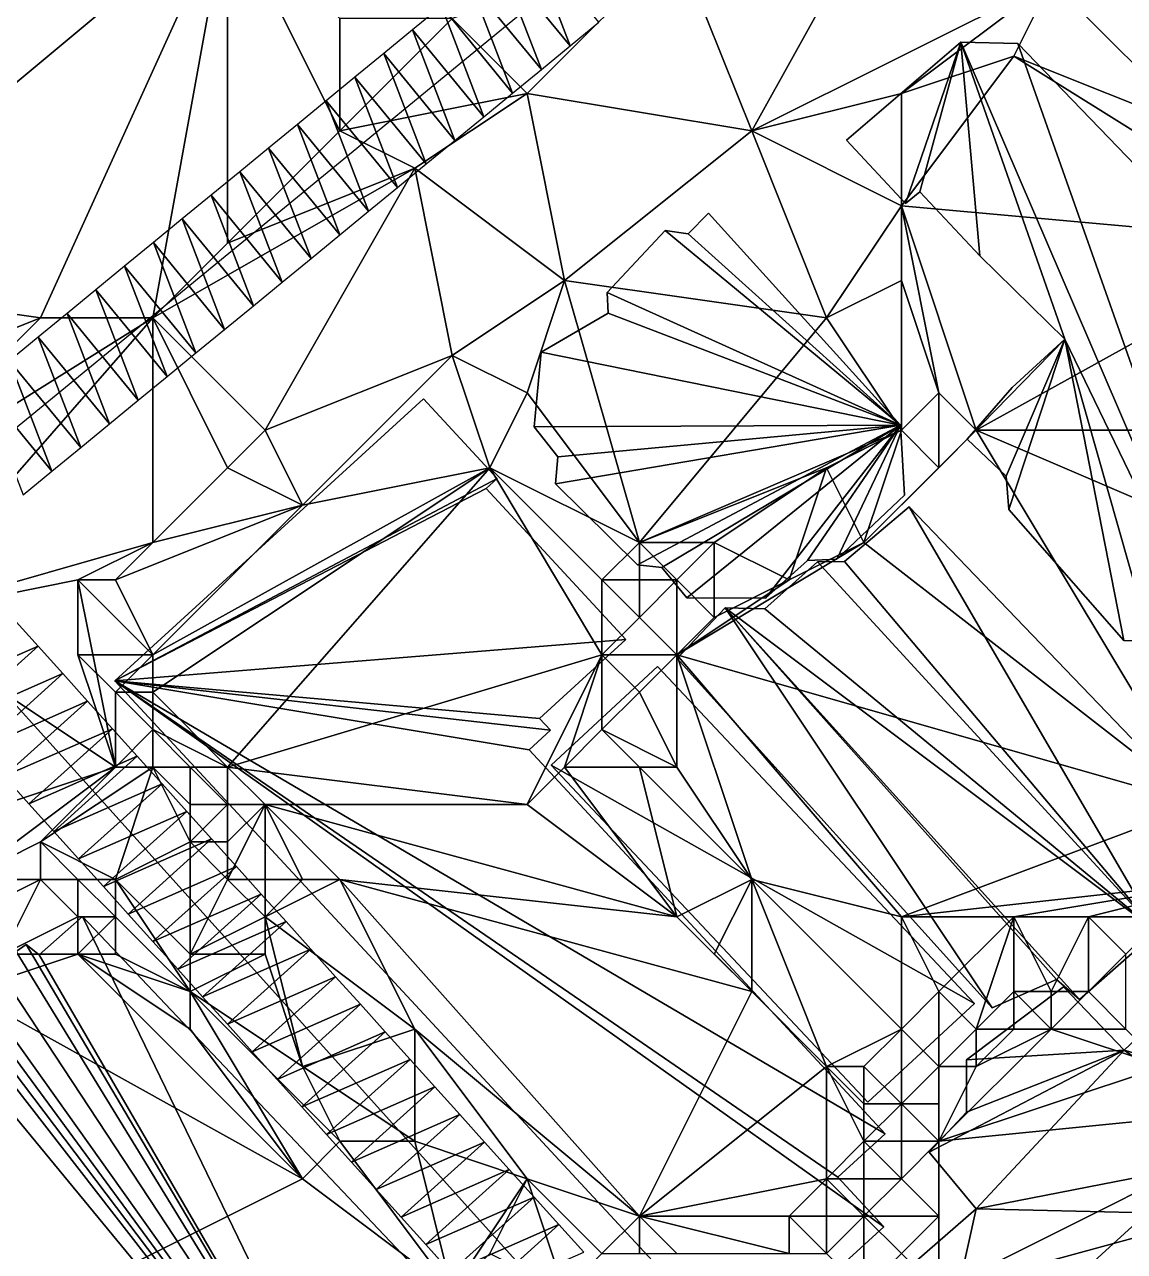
# Model space of a CAD drawing. Header units: metres. Extents: x -1103 to 901, y -902 to 905.
# Drawn here: x -804.9 to -746.1, y -137.9 to -72.3 of the extents above; entities that cross this region are included whole.
import ezdxf

# ---------------------------------------------------------------- set-up
doc = ezdxf.new("R2010")
doc.units = ezdxf.units.M
for name, color, linetype in [('OSM_BUILDING_FOOTPRINTS', 7, 'CONTINUOUS'), ('OSM_BUILDING_ROOFS', 1, 'CONTINUOUS'), ('OSM_BUILDING_WALLS', 8, 'CONTINUOUS'), ('OSM_ROAD_AXES', 2, 'CONTINUOUS'), ('OSM_ROAD_SURFACE', 9, 'CONTINUOUS'), ('OSM_TERRAIN', 3, 'CONTINUOUS')]:
    doc.layers.add(name, color=color, linetype=linetype)

msp = doc.modelspace()

# ---------------------------------------------------------------- linework, layer by layer
at = {"layer": 'OSM_BUILDING_FOOTPRINTS'}
for points in [[(-760.937, -78.502, 17.423), (-754.824, -73.26, 17.423), (-751.773, -73.337, 17.423), (-723.652, -102.489, 17.423), (-723.387, -106.669, 17.423), (-732.142, -114.399, 17.423), (-736.541, -114.322, 17.423), (-737.867, -112.696, 17.423), (-739.548, -112.586, 17.423), (-744.444, -106.935, 17.423), (-744.677, -105.298, 17.423), (-746.114, -105.232, 17.423), (-752.259, -98.231, 17.423), (-752.403, -96.462, 17.423), (-754.481, -94.471, 17.423), (-752.083, -91.718, 17.423), (-749.275, -89.13, 17.423), (-753.818, -84.673, 17.423), (-757.013, -81.256, 17.423), (-757.787, -81.875, 17.423), (-760.937, -78.502, 17.423)], [(-768.299, -82.395, 18.363), (-758.052, -93.73, 18.363), (-757.831, -97.468, 18.363), (-761.456, -100.886, 18.363), (-763.015, -100.963, 18.363), (-765.259, -102.965, 18.363), (-769.47, -102.954, 18.363), (-770.797, -101.328, 18.363), (-772.101, -101.184, 18.363), (-776.478, -96.871, 18.363), (-776.357, -95.423, 18.363), (-777.628, -93.819, 18.363), (-777.252, -89.827, 18.363), (-773.66, -87.748, 18.363), (-773.726, -86.642, 18.363), (-770.62, -83.324, 18.363), (-769.393, -83.512, 18.363), (-768.299, -82.395, 18.363)], [(-783.542, -92.326, 18.54), (-779.606, -96.573, 18.54), (-780.192, -97.115, 18.54), (-772.72, -105.177, 18.54), (-777.34, -109.401, 18.54), (-776.754, -110.032, 18.54), (-777.893, -111.082, 18.54), (-758.869, -131.607, 18.54), (-761.4, -133.908, 18.54), (-758.946, -136.562, 18.54), (-766.551, -143.518, 18.54), (-800.022, -107.4, 18.54), (-783.542, -92.326, 18.54)], [(-769.978, -106.194, 15.687), (-767.414, -103.496, 15.687), (-765.292, -103.551, 15.687), (-762.484, -101.04, 15.687), (-761.047, -101.007, 15.687), (-757.587, -98.088, 15.687), (-742.2, -114.101, 15.687), (-741.526, -113.835, 15.687), (-738.553, -117.308, 15.687), (-743.317, -121.698, 15.687), (-744.356, -120.78, 15.687), (-748.479, -124.419, 15.687), (-749.717, -123.346, 15.687), (-753.143, -124.861, 15.687), (-769.978, -106.194, 15.687)], [(-771.029, -106.625, 16.914), (-754.094, -124.629, 16.914), (-759.787, -129.904, 16.914), (-776.71, -111.901, 16.914), (-771.029, -106.625, 16.914)], [(-742.244, -123.49, 15.083), (-735.855, -130.158, 15.083), (-738.398, -132.558, 15.083), (-732.572, -138.63, 15.083), (-730.859, -136.993, 15.083), (-725.398, -142.688, 15.083), (-727.123, -144.314, 15.083), (-725.664, -145.84, 15.083), (-739.536, -158.967, 15.083), (-745.328, -153.714, 15.083), (-736.507, -145.32, 15.083), (-744.875, -135.821, 15.083), (-756.371, -146.316, 15.083), (-760.892, -141.605, 15.083), (-754.005, -135.6, 15.083), (-756.515, -132.581, 15.083), (-754.514, -130.446, 15.083), (-754.514, -127.648, 15.083), (-749.33, -123.744, 15.083), (-746.091, -127.128, 15.083), (-742.244, -123.49, 15.083)]]:
    msp.add_polyline3d(points, close=True, dxfattribs=at)
msp.add_polyline3d([(-823.301, -149.745, 18.073), (-834.233, -137.846, 18.073), (-814.889, -119.676, 18.073), (-812.833, -121.633, 18.073), (-811.872, -121.202, 18.073), (-810.833, -122.053, 18.073), (-809.849, -122.462, 18.073), (-808.854, -122.827, 18.073), (-808.003, -122.883, 18.073), (-806.444, -122.551, 18.073), (-806.444, -122.551, 18.073), (-805.306, -121.865, 18.073), (-804.775, -121.489, 18.073), (-804.068, -122.031, 18.073), (-801.758, -119.985, 18.073), (-774.576, -148.694, 18.073)], dxfattribs=at)
at = {"layer": 'OSM_BUILDING_ROOFS'}
for points in [[(-754.824, -73.26, 57.823), (-760.937, -78.502, 57.823), (-757.787, -81.875, 57.823)], [(-754.824, -73.26, 57.823), (-757.787, -81.875, 57.823), (-757.013, -81.256, 57.823)], [(-754.824, -73.26, 57.823), (-757.013, -81.256, 57.823), (-753.818, -84.673, 57.823)], [(-754.824, -73.26, 57.823), (-753.818, -84.673, 57.823), (-749.275, -89.13, 57.823)], [(-737.867, -112.696, 57.823), (-751.773, -73.337, 57.823), (-754.824, -73.26, 57.823)], [(-737.867, -112.696, 57.823), (-754.824, -73.26, 57.823), (-749.275, -89.13, 57.823)], [(-737.867, -112.696, 57.823), (-723.652, -102.489, 57.823), (-751.773, -73.337, 57.823)], [(-758.052, -93.73, 29.963), (-768.299, -82.395, 29.963), (-769.393, -83.512, 29.963)], [(-758.052, -93.73, 29.963), (-770.62, -83.324, 29.963), (-773.726, -86.642, 29.963)], [(-758.052, -93.73, 29.963), (-769.393, -83.512, 29.963), (-770.62, -83.324, 29.963)], [(-758.052, -93.73, 29.963), (-773.726, -86.642, 29.963), (-773.66, -87.748, 29.963)], [(-758.052, -93.73, 29.963), (-773.66, -87.748, 29.963), (-777.252, -89.827, 29.963)], [(-749.275, -89.13, 57.823), (-752.083, -91.718, 57.823), (-754.481, -94.471, 57.823)], [(-749.275, -89.13, 57.823), (-754.481, -94.471, 57.823), (-752.403, -96.462, 57.823)], [(-749.275, -89.13, 57.823), (-752.403, -96.462, 57.823), (-752.259, -98.231, 57.823)], [(-749.275, -89.13, 57.823), (-752.259, -98.231, 57.823), (-746.114, -105.232, 57.823)], [(-749.275, -89.13, 57.823), (-746.114, -105.232, 57.823), (-744.677, -105.298, 57.823)], [(-737.867, -112.696, 57.823), (-749.275, -89.13, 57.823), (-744.677, -105.298, 57.823)], [(-758.052, -93.73, 29.963), (-777.252, -89.827, 29.963), (-777.628, -93.819, 29.963)], [(-779.606, -96.573, 30.14), (-783.542, -92.326, 30.14), (-800.022, -107.4, 30.14)], [(-758.052, -93.73, 29.963), (-777.628, -93.819, 29.963), (-776.357, -95.423, 29.963)], [(-758.052, -93.73, 29.963), (-776.357, -95.423, 29.963), (-776.478, -96.871, 29.963)], [(-758.052, -93.73, 29.963), (-776.478, -96.871, 29.963), (-772.101, -101.184, 29.963)], [(-758.052, -93.73, 29.963), (-772.101, -101.184, 29.963), (-770.797, -101.328, 29.963)], [(-758.052, -93.73, 29.963), (-770.797, -101.328, 29.963), (-769.47, -102.954, 29.963)], [(-758.052, -93.73, 29.963), (-769.47, -102.954, 29.963), (-765.259, -102.965, 29.963)], [(-758.052, -93.73, 29.963), (-765.259, -102.965, 29.963), (-763.015, -100.963, 29.963)], [(-758.052, -93.73, 29.963), (-763.015, -100.963, 29.963), (-761.456, -100.886, 29.963)], [(-758.052, -93.73, 29.963), (-761.456, -100.886, 29.963), (-757.831, -97.468, 29.963)], [(-800.022, -107.4, 30.14), (-780.192, -97.115, 30.14), (-779.606, -96.573, 30.14)], [(-800.022, -107.4, 30.14), (-772.72, -105.177, 30.14), (-780.192, -97.115, 30.14)], [(-744.356, -120.78, 36.887), (-757.587, -98.088, 36.887), (-761.047, -101.007, 36.887)], [(-744.356, -120.78, 36.887), (-742.2, -114.101, 36.887), (-757.587, -98.088, 36.887)], [(-744.356, -120.78, 36.887), (-762.484, -101.04, 36.887), (-765.292, -103.551, 36.887)], [(-744.356, -120.78, 36.887), (-761.047, -101.007, 36.887), (-762.484, -101.04, 36.887)], [(-767.414, -103.496, 36.887), (-769.978, -106.194, 36.887), (-753.143, -124.861, 36.887)], [(-767.414, -103.496, 36.887), (-753.143, -124.861, 36.887), (-749.717, -123.346, 36.887)], [(-767.414, -103.496, 36.887), (-749.717, -123.346, 36.887), (-748.479, -124.419, 36.887)], [(-767.414, -103.496, 36.887), (-748.479, -124.419, 36.887), (-744.356, -120.78, 36.887)], [(-744.356, -120.78, 36.887), (-765.292, -103.551, 36.887), (-767.414, -103.496, 36.887)], [(-800.022, -107.4, 30.14), (-777.34, -109.401, 30.14), (-772.72, -105.177, 30.14)], [(-754.094, -124.629, 34.914), (-771.029, -106.625, 34.914), (-776.71, -111.901, 34.914)], [(-800.022, -107.4, 30.14), (-766.551, -143.518, 30.14), (-758.946, -136.562, 30.14)], [(-800.022, -107.4, 30.14), (-758.946, -136.562, 30.14), (-761.4, -133.908, 30.14)], [(-800.022, -107.4, 30.14), (-761.4, -133.908, 30.14), (-758.869, -131.607, 30.14)], [(-800.022, -107.4, 30.14), (-758.869, -131.607, 30.14), (-777.893, -111.082, 30.14)], [(-800.022, -107.4, 30.14), (-777.893, -111.082, 30.14), (-776.754, -110.032, 30.14)], [(-800.022, -107.4, 30.14), (-776.754, -110.032, 30.14), (-777.34, -109.401, 30.14)], [(-754.094, -124.629, 34.914), (-776.71, -111.901, 34.914), (-759.787, -129.904, 34.914)], [(-784.038, -156.568, 36.073), (-801.758, -119.985, 36.073), (-804.068, -122.031, 36.073)], [(-784.038, -156.568, 36.073), (-774.576, -148.694, 36.073), (-801.758, -119.985, 36.073)], [(-784.038, -156.568, 36.073), (-810.833, -122.053, 36.073), (-812.833, -121.633, 36.073)], [(-812.634, -141.019, 36.073), (-784.038, -156.568, 36.073), (-812.833, -121.633, 36.073)], [(-784.038, -156.568, 36.073), (-805.306, -121.865, 36.073), (-806.444, -122.551, 36.073)], [(-784.038, -156.568, 36.073), (-804.775, -121.489, 36.073), (-805.306, -121.865, 36.073)], [(-784.038, -156.568, 36.073), (-804.068, -122.031, 36.073), (-804.775, -121.489, 36.073)], [(-784.038, -156.568, 36.073), (-809.849, -122.462, 36.073), (-810.833, -122.053, 36.073)], [(-784.038, -156.568, 36.073), (-808.854, -122.827, 36.073), (-809.849, -122.462, 36.073)], [(-784.038, -156.568, 36.073), (-806.444, -122.551, 36.073), (-808.003, -122.883, 36.073)], [(-784.038, -156.568, 36.073), (-808.003, -122.883, 36.073), (-808.854, -122.827, 36.073)], [(-746.091, -127.128, 25.083), (-749.33, -123.744, 25.083), (-754.514, -127.648, 25.083)], [(-735.855, -130.158, 25.083), (-742.244, -123.49, 25.083), (-746.091, -127.128, 25.083)], [(-746.091, -127.128, 25.083), (-754.514, -130.446, 25.083), (-756.515, -132.581, 25.083)], [(-746.091, -127.128, 25.083), (-756.515, -132.581, 25.083), (-754.005, -135.6, 25.083)], [(-746.091, -127.128, 25.083), (-754.514, -127.648, 25.083), (-754.514, -130.446, 25.083)], [(-738.398, -132.558, 25.083), (-746.091, -127.128, 25.083), (-754.005, -135.6, 25.083)], [(-738.398, -132.558, 25.083), (-735.855, -130.158, 25.083), (-746.091, -127.128, 25.083)], [(-738.398, -132.558, 25.083), (-754.005, -135.6, 25.083), (-744.875, -135.821, 25.083)], [(-754.005, -135.6, 25.083), (-760.892, -141.605, 25.083), (-756.371, -146.316, 25.083)], [(-754.005, -135.6, 25.083), (-756.371, -146.316, 25.083), (-744.875, -135.821, 25.083)]]:
    msp.add_3dface(points, dxfattribs=at)
at = {"layer": 'OSM_BUILDING_WALLS'}
for points in [[(-754.824, -73.26, 17.423), (-760.937, -78.502, 17.423), (-760.937, -78.502, 57.823)], [(-754.824, -73.26, 17.423), (-760.937, -78.502, 57.823), (-754.824, -73.26, 57.823)], [(-751.773, -73.337, 17.423), (-754.824, -73.26, 17.423), (-754.824, -73.26, 57.823)], [(-751.773, -73.337, 17.423), (-754.824, -73.26, 57.823), (-751.773, -73.337, 57.823)], [(-723.652, -102.489, 17.423), (-751.773, -73.337, 17.423), (-751.773, -73.337, 57.823)], [(-723.652, -102.489, 17.423), (-751.773, -73.337, 57.823), (-723.652, -102.489, 57.823)], [(-760.937, -78.502, 17.423), (-757.787, -81.875, 17.423), (-757.787, -81.875, 57.823)], [(-760.937, -78.502, 17.423), (-757.787, -81.875, 57.823), (-760.937, -78.502, 57.823)], [(-757.787, -81.875, 17.423), (-757.013, -81.256, 17.423), (-757.013, -81.256, 57.823)], [(-757.787, -81.875, 17.423), (-757.013, -81.256, 57.823), (-757.787, -81.875, 57.823)], [(-757.013, -81.256, 17.423), (-753.818, -84.673, 17.423), (-753.818, -84.673, 57.823)], [(-757.013, -81.256, 17.423), (-753.818, -84.673, 57.823), (-757.013, -81.256, 57.823)], [(-768.299, -82.395, 18.363), (-769.393, -83.512, 18.363), (-769.393, -83.512, 29.963)], [(-768.299, -82.395, 18.363), (-769.393, -83.512, 29.963), (-768.299, -82.395, 29.963)], [(-758.052, -93.73, 18.363), (-768.299, -82.395, 18.363), (-768.299, -82.395, 29.963)], [(-758.052, -93.73, 18.363), (-768.299, -82.395, 29.963), (-758.052, -93.73, 29.963)], [(-770.62, -83.324, 18.363), (-773.726, -86.642, 18.363), (-773.726, -86.642, 29.963)], [(-770.62, -83.324, 18.363), (-773.726, -86.642, 29.963), (-770.62, -83.324, 29.963)], [(-769.393, -83.512, 18.363), (-770.62, -83.324, 18.363), (-770.62, -83.324, 29.963)], [(-769.393, -83.512, 18.363), (-770.62, -83.324, 29.963), (-769.393, -83.512, 29.963)], [(-753.818, -84.673, 17.423), (-749.275, -89.13, 17.423), (-749.275, -89.13, 57.823)], [(-753.818, -84.673, 17.423), (-749.275, -89.13, 57.823), (-753.818, -84.673, 57.823)], [(-773.726, -86.642, 18.363), (-773.66, -87.748, 18.363), (-773.66, -87.748, 29.963)], [(-773.726, -86.642, 18.363), (-773.66, -87.748, 29.963), (-773.726, -86.642, 29.963)], [(-773.66, -87.748, 18.363), (-777.252, -89.827, 18.363), (-777.252, -89.827, 29.963)], [(-773.66, -87.748, 18.363), (-777.252, -89.827, 29.963), (-773.66, -87.748, 29.963)], [(-749.275, -89.13, 17.423), (-752.083, -91.718, 17.423), (-752.083, -91.718, 57.823)], [(-749.275, -89.13, 17.423), (-752.083, -91.718, 57.823), (-749.275, -89.13, 57.823)], [(-777.252, -89.827, 18.363), (-777.628, -93.819, 18.363), (-777.628, -93.819, 29.963)], [(-777.252, -89.827, 18.363), (-777.628, -93.819, 29.963), (-777.252, -89.827, 29.963)], [(-752.083, -91.718, 17.423), (-754.481, -94.471, 17.423), (-754.481, -94.471, 57.823)], [(-752.083, -91.718, 17.423), (-754.481, -94.471, 57.823), (-752.083, -91.718, 57.823)], [(-783.542, -92.326, 18.54), (-800.022, -107.4, 18.54), (-800.022, -107.4, 30.14)], [(-783.542, -92.326, 18.54), (-800.022, -107.4, 30.14), (-783.542, -92.326, 30.14)], [(-779.606, -96.573, 18.54), (-783.542, -92.326, 18.54), (-783.542, -92.326, 30.14)], [(-779.606, -96.573, 18.54), (-783.542, -92.326, 30.14), (-779.606, -96.573, 30.14)], [(-757.831, -97.468, 18.363), (-758.052, -93.73, 18.363), (-758.052, -93.73, 29.963)], [(-757.831, -97.468, 18.363), (-758.052, -93.73, 29.963), (-757.831, -97.468, 29.963)], [(-777.628, -93.819, 18.363), (-776.357, -95.423, 18.363), (-776.357, -95.423, 29.963)], [(-777.628, -93.819, 18.363), (-776.357, -95.423, 29.963), (-777.628, -93.819, 29.963)], [(-754.481, -94.471, 17.423), (-752.403, -96.462, 17.423), (-752.403, -96.462, 57.823)], [(-754.481, -94.471, 17.423), (-752.403, -96.462, 57.823), (-754.481, -94.471, 57.823)], [(-776.357, -95.423, 18.363), (-776.478, -96.871, 18.363), (-776.478, -96.871, 29.963)], [(-776.357, -95.423, 18.363), (-776.478, -96.871, 29.963), (-776.357, -95.423, 29.963)], [(-780.192, -97.115, 18.54), (-779.606, -96.573, 18.54), (-779.606, -96.573, 30.14)], [(-780.192, -97.115, 18.54), (-779.606, -96.573, 30.14), (-780.192, -97.115, 30.14)], [(-776.478, -96.871, 18.363), (-772.101, -101.184, 18.363), (-772.101, -101.184, 29.963)], [(-776.478, -96.871, 18.363), (-772.101, -101.184, 29.963), (-776.478, -96.871, 29.963)], [(-752.403, -96.462, 17.423), (-752.259, -98.231, 17.423), (-752.259, -98.231, 57.823)], [(-752.403, -96.462, 17.423), (-752.259, -98.231, 57.823), (-752.403, -96.462, 57.823)], [(-772.72, -105.177, 18.54), (-780.192, -97.115, 18.54), (-780.192, -97.115, 30.14)], [(-772.72, -105.177, 18.54), (-780.192, -97.115, 30.14), (-772.72, -105.177, 30.14)], [(-761.456, -100.886, 18.363), (-757.831, -97.468, 18.363), (-757.831, -97.468, 29.963)], [(-761.456, -100.886, 18.363), (-757.831, -97.468, 29.963), (-761.456, -100.886, 29.963)], [(-757.587, -98.088, 15.687), (-761.047, -101.007, 15.687), (-761.047, -101.007, 36.887)], [(-757.587, -98.088, 15.687), (-761.047, -101.007, 36.887), (-757.587, -98.088, 36.887)], [(-742.2, -114.101, 15.687), (-757.587, -98.088, 15.687), (-757.587, -98.088, 36.887)], [(-742.2, -114.101, 15.687), (-757.587, -98.088, 36.887), (-742.2, -114.101, 36.887)], [(-752.259, -98.231, 17.423), (-746.114, -105.232, 17.423), (-746.114, -105.232, 57.823)], [(-752.259, -98.231, 17.423), (-746.114, -105.232, 57.823), (-752.259, -98.231, 57.823)], [(-765.259, -102.965, 18.363), (-763.015, -100.963, 18.363), (-763.015, -100.963, 29.963)], [(-765.259, -102.965, 18.363), (-763.015, -100.963, 29.963), (-765.259, -102.965, 29.963)], [(-763.015, -100.963, 18.363), (-761.456, -100.886, 18.363), (-761.456, -100.886, 29.963)], [(-763.015, -100.963, 18.363), (-761.456, -100.886, 29.963), (-763.015, -100.963, 29.963)], [(-772.101, -101.184, 18.363), (-770.797, -101.328, 18.363), (-770.797, -101.328, 29.963)], [(-772.101, -101.184, 18.363), (-770.797, -101.328, 29.963), (-772.101, -101.184, 29.963)], [(-770.797, -101.328, 18.363), (-769.47, -102.954, 18.363), (-769.47, -102.954, 29.963)], [(-770.797, -101.328, 18.363), (-769.47, -102.954, 29.963), (-770.797, -101.328, 29.963)], [(-762.484, -101.04, 15.687), (-765.292, -103.551, 15.687), (-765.292, -103.551, 36.887)], [(-762.484, -101.04, 15.687), (-765.292, -103.551, 36.887), (-762.484, -101.04, 36.887)], [(-761.047, -101.007, 15.687), (-762.484, -101.04, 15.687), (-762.484, -101.04, 36.887)], [(-761.047, -101.007, 15.687), (-762.484, -101.04, 36.887), (-761.047, -101.007, 36.887)], [(-767.414, -103.496, 15.687), (-769.978, -106.194, 15.687), (-769.978, -106.194, 36.887)], [(-767.414, -103.496, 15.687), (-769.978, -106.194, 36.887), (-767.414, -103.496, 36.887)], [(-769.47, -102.954, 18.363), (-765.259, -102.965, 18.363), (-765.259, -102.965, 29.963)], [(-769.47, -102.954, 18.363), (-765.259, -102.965, 29.963), (-769.47, -102.954, 29.963)], [(-765.292, -103.551, 15.687), (-767.414, -103.496, 15.687), (-767.414, -103.496, 36.887)], [(-765.292, -103.551, 15.687), (-767.414, -103.496, 36.887), (-765.292, -103.551, 36.887)], [(-777.34, -109.401, 18.54), (-772.72, -105.177, 18.54), (-772.72, -105.177, 30.14)], [(-777.34, -109.401, 18.54), (-772.72, -105.177, 30.14), (-777.34, -109.401, 30.14)], [(-746.114, -105.232, 17.423), (-744.677, -105.298, 17.423), (-744.677, -105.298, 57.823)], [(-746.114, -105.232, 17.423), (-744.677, -105.298, 57.823), (-746.114, -105.232, 57.823)], [(-769.978, -106.194, 15.687), (-753.143, -124.861, 15.687), (-753.143, -124.861, 36.887)], [(-769.978, -106.194, 15.687), (-753.143, -124.861, 36.887), (-769.978, -106.194, 36.887)], [(-771.029, -106.625, 16.914), (-776.71, -111.901, 16.914), (-776.71, -111.901, 34.914)], [(-771.029, -106.625, 16.914), (-776.71, -111.901, 34.914), (-771.029, -106.625, 34.914)], [(-754.094, -124.629, 16.914), (-771.029, -106.625, 16.914), (-771.029, -106.625, 34.914)], [(-754.094, -124.629, 16.914), (-771.029, -106.625, 34.914), (-754.094, -124.629, 34.914)], [(-800.022, -107.4, 18.54), (-766.551, -143.518, 18.54), (-766.551, -143.518, 30.14)], [(-800.022, -107.4, 18.54), (-766.551, -143.518, 30.14), (-800.022, -107.4, 30.14)], [(-776.754, -110.032, 18.54), (-777.34, -109.401, 18.54), (-777.34, -109.401, 30.14)], [(-776.754, -110.032, 18.54), (-777.34, -109.401, 30.14), (-776.754, -110.032, 30.14)], [(-777.893, -111.082, 18.54), (-776.754, -110.032, 18.54), (-776.754, -110.032, 30.14)], [(-777.893, -111.082, 18.54), (-776.754, -110.032, 30.14), (-777.893, -111.082, 30.14)], [(-758.869, -131.607, 18.54), (-777.893, -111.082, 18.54), (-777.893, -111.082, 30.14)], [(-758.869, -131.607, 18.54), (-777.893, -111.082, 30.14), (-758.869, -131.607, 30.14)], [(-776.71, -111.901, 16.914), (-759.787, -129.904, 16.914), (-759.787, -129.904, 34.914)], [(-776.71, -111.901, 16.914), (-759.787, -129.904, 34.914), (-776.71, -111.901, 34.914)], [(-801.758, -119.985, 18.073), (-804.068, -122.031, 18.073), (-804.068, -122.031, 36.073)], [(-801.758, -119.985, 18.073), (-804.068, -122.031, 36.073), (-801.758, -119.985, 36.073)], [(-774.576, -148.694, 18.073), (-801.758, -119.985, 18.073), (-801.758, -119.985, 36.073)], [(-774.576, -148.694, 18.073), (-801.758, -119.985, 36.073), (-774.576, -148.694, 36.073)], [(-748.479, -124.419, 15.687), (-744.356, -120.78, 15.687), (-744.356, -120.78, 36.887)], [(-748.479, -124.419, 15.687), (-744.356, -120.78, 36.887), (-748.479, -124.419, 36.887)], [(-804.775, -121.489, 18.073), (-805.306, -121.865, 18.073), (-805.306, -121.865, 36.073)], [(-804.775, -121.489, 18.073), (-805.306, -121.865, 36.073), (-804.775, -121.489, 36.073)], [(-804.068, -122.031, 18.073), (-804.775, -121.489, 18.073), (-804.775, -121.489, 36.073)], [(-804.068, -122.031, 18.073), (-804.775, -121.489, 36.073), (-804.068, -122.031, 36.073)], [(-749.33, -123.744, 15.083), (-754.514, -127.648, 15.083), (-754.514, -127.648, 25.083)], [(-749.33, -123.744, 15.083), (-754.514, -127.648, 25.083), (-749.33, -123.744, 25.083)], [(-753.143, -124.861, 15.687), (-749.717, -123.346, 15.687), (-749.717, -123.346, 36.887)], [(-753.143, -124.861, 15.687), (-749.717, -123.346, 36.887), (-753.143, -124.861, 36.887)], [(-749.717, -123.346, 15.687), (-748.479, -124.419, 15.687), (-748.479, -124.419, 36.887)], [(-749.717, -123.346, 15.687), (-748.479, -124.419, 36.887), (-749.717, -123.346, 36.887)], [(-746.091, -127.128, 15.083), (-749.33, -123.744, 15.083), (-749.33, -123.744, 25.083)], [(-746.091, -127.128, 15.083), (-749.33, -123.744, 25.083), (-746.091, -127.128, 25.083)], [(-742.244, -123.49, 15.083), (-746.091, -127.128, 15.083), (-746.091, -127.128, 25.083)], [(-742.244, -123.49, 15.083), (-746.091, -127.128, 25.083), (-742.244, -123.49, 25.083)], [(-759.787, -129.904, 16.914), (-754.094, -124.629, 16.914), (-754.094, -124.629, 34.914)], [(-759.787, -129.904, 16.914), (-754.094, -124.629, 34.914), (-759.787, -129.904, 34.914)], [(-754.514, -127.648, 15.083), (-754.514, -130.446, 15.083), (-754.514, -130.446, 25.083)], [(-754.514, -127.648, 15.083), (-754.514, -130.446, 25.083), (-754.514, -127.648, 25.083)], [(-754.514, -130.446, 15.083), (-756.515, -132.581, 15.083), (-756.515, -132.581, 25.083)], [(-754.514, -130.446, 15.083), (-756.515, -132.581, 25.083), (-754.514, -130.446, 25.083)], [(-761.4, -133.908, 18.54), (-758.869, -131.607, 18.54), (-758.869, -131.607, 30.14)], [(-761.4, -133.908, 18.54), (-758.869, -131.607, 30.14), (-761.4, -133.908, 30.14)], [(-756.515, -132.581, 15.083), (-754.005, -135.6, 15.083), (-754.005, -135.6, 25.083)], [(-756.515, -132.581, 15.083), (-754.005, -135.6, 25.083), (-756.515, -132.581, 25.083)], [(-758.946, -136.562, 18.54), (-761.4, -133.908, 18.54), (-761.4, -133.908, 30.14)], [(-758.946, -136.562, 18.54), (-761.4, -133.908, 30.14), (-758.946, -136.562, 30.14)], [(-754.005, -135.6, 15.083), (-760.892, -141.605, 15.083), (-760.892, -141.605, 25.083)], [(-754.005, -135.6, 15.083), (-760.892, -141.605, 25.083), (-754.005, -135.6, 25.083)], [(-756.371, -146.316, 15.083), (-744.875, -135.821, 15.083), (-744.875, -135.821, 25.083)], [(-756.371, -146.316, 15.083), (-744.875, -135.821, 25.083), (-756.371, -146.316, 25.083)], [(-766.551, -143.518, 18.54), (-758.946, -136.562, 18.54), (-758.946, -136.562, 30.14)], [(-766.551, -143.518, 18.54), (-758.946, -136.562, 30.14), (-766.551, -143.518, 30.14)]]:
    msp.add_3dface(points, dxfattribs=at)
at = {"layer": 'OSM_ROAD_AXES'}
for points in [[(-361.459, 281.704, 11.575), (-475.743, 185.059, 13.242), (-568.428, 108.563, 15.081), (-658.459, 30.519, 14.781), (-712.633, -16.991, 17.947), (-735.857, -37.053, 19.852), (-738.543, -38.988, 20.274), (-740.676, -40.835, 20.932), (-812.988, -100.179, 24.888), (-836.908, -123.458, 22.18), (-868.952, -154.745, 17.428), (-897.758, -186.208, 15.969), (-899.913, -187.933, 15.965)], [(-812.988, -100.179, 24.888), (-775.881, -141.406, 20.945), (-727.133, -197.342, 15.309), (-713.426, -213.897, 13.695), (-695.409, -235.672, 11.147)]]:
    msp.add_polyline3d(points, dxfattribs=at)
at = {"layer": 'OSM_ROAD_SURFACE'}
for points in [[(-777.966, -67.556, 22.126), (-779.505, -68.819, 22.207), (-775.698, -73.457, 22.224)], [(-777.966, -67.556, 22.126), (-775.698, -73.457, 22.224), (-774.16, -72.194, 22.12)], [(-779.505, -68.819, 22.207), (-781.043, -70.082, 22.283), (-777.237, -74.72, 22.327)], [(-779.505, -68.819, 22.207), (-777.237, -74.72, 22.327), (-775.698, -73.457, 22.224)], [(-781.043, -70.082, 22.283), (-782.582, -71.344, 22.331), (-778.776, -75.982, 22.441)], [(-781.043, -70.082, 22.283), (-778.776, -75.982, 22.441), (-777.237, -74.72, 22.327)], [(-782.582, -71.344, 22.331), (-784.12, -72.607, 22.577), (-780.314, -77.245, 22.602)], [(-782.582, -71.344, 22.331), (-780.314, -77.245, 22.602), (-778.776, -75.982, 22.441)], [(-784.12, -72.607, 22.577), (-785.659, -73.87, 22.742), (-781.853, -78.508, 22.767)], [(-784.12, -72.607, 22.577), (-781.853, -78.508, 22.767), (-780.314, -77.245, 22.602)], [(-785.659, -73.87, 22.742), (-787.197, -75.132, 22.907), (-783.391, -79.77, 22.918)], [(-785.659, -73.87, 22.742), (-783.391, -79.77, 22.918), (-781.853, -78.508, 22.767)], [(-787.197, -75.132, 22.907), (-788.736, -76.395, 23.004), (-784.93, -81.033, 23.099)], [(-787.197, -75.132, 22.907), (-784.93, -81.033, 23.099), (-783.391, -79.77, 22.918)], [(-788.736, -76.395, 23.004), (-790.275, -77.657, 23.19), (-786.468, -82.296, 23.269)], [(-788.736, -76.395, 23.004), (-786.468, -82.296, 23.269), (-784.93, -81.033, 23.099)], [(-790.275, -77.657, 23.19), (-791.813, -78.92, 23.381), (-788.007, -83.558, 23.438)], [(-790.275, -77.657, 23.19), (-788.007, -83.558, 23.438), (-786.468, -82.296, 23.269)], [(-791.813, -78.92, 23.381), (-793.352, -80.183, 23.573), (-789.545, -84.821, 23.607)], [(-791.813, -78.92, 23.381), (-789.545, -84.821, 23.607), (-788.007, -83.558, 23.438)], [(-793.352, -80.183, 23.573), (-794.89, -81.445, 23.756), (-791.084, -86.083, 23.777)], [(-793.352, -80.183, 23.573), (-791.084, -86.083, 23.777), (-789.545, -84.821, 23.607)], [(-794.89, -81.445, 23.756), (-796.429, -82.708, 23.934), (-792.623, -87.346, 23.946)], [(-794.89, -81.445, 23.756), (-792.623, -87.346, 23.946), (-791.084, -86.083, 23.777)], [(-796.429, -82.708, 23.934), (-797.967, -83.971, 24.086), (-794.161, -88.609, 24.115)], [(-796.429, -82.708, 23.934), (-794.161, -88.609, 24.115), (-792.623, -87.346, 23.946)], [(-797.967, -83.971, 24.086), (-799.506, -85.233, 24.214), (-795.7, -89.871, 24.284)], [(-797.967, -83.971, 24.086), (-795.7, -89.871, 24.284), (-794.161, -88.609, 24.115)], [(-799.506, -85.233, 24.214), (-801.045, -86.496, 24.343), (-797.238, -91.134, 24.435)], [(-799.506, -85.233, 24.214), (-797.238, -91.134, 24.435), (-795.7, -89.871, 24.284)], [(-801.045, -86.496, 24.343), (-802.583, -87.758, 24.472), (-798.777, -92.397, 24.503)], [(-801.045, -86.496, 24.343), (-798.777, -92.397, 24.503), (-797.238, -91.134, 24.435)], [(-802.583, -87.758, 24.472), (-804.122, -89.021, 24.544), (-800.315, -93.659, 24.558)], [(-802.583, -87.758, 24.472), (-800.315, -93.659, 24.558), (-798.777, -92.397, 24.503)], [(-804.122, -89.021, 24.544), (-805.66, -90.284, 24.601), (-801.854, -94.922, 24.614)], [(-804.122, -89.021, 24.544), (-801.854, -94.922, 24.614), (-800.315, -93.659, 24.558)], [(-805.66, -90.284, 24.601), (-807.199, -91.546, 24.659), (-803.393, -96.184, 24.669)], [(-805.66, -90.284, 24.601), (-803.393, -96.184, 24.669), (-801.854, -94.922, 24.614)], [(-807.199, -91.546, 24.659), (-804.931, -97.447, 24.725), (-803.393, -96.184, 24.669)], [(-809.917, -108.075, 25.031), (-804.132, -105.534, 25.03), (-805.458, -104.061, 25.033)], [(-809.917, -108.075, 25.031), (-808.592, -109.548, 25.031), (-804.132, -105.534, 25.03)], [(-808.592, -109.548, 25.031), (-802.807, -107.006, 25.028), (-804.132, -105.534, 25.03)], [(-808.592, -109.548, 25.031), (-807.267, -111.02, 25.031), (-802.807, -107.006, 25.028)], [(-807.267, -111.02, 25.031), (-801.482, -108.478, 25.025), (-802.807, -107.006, 25.028)], [(-807.267, -111.02, 25.031), (-805.941, -112.492, 25.031), (-801.482, -108.478, 25.025)], [(-805.941, -112.492, 25.031), (-800.156, -109.951, 24.645), (-801.482, -108.478, 25.025)], [(-805.941, -112.492, 25.031), (-804.616, -113.965, 25.019), (-800.156, -109.951, 24.645)], [(-804.616, -113.965, 25.019), (-798.831, -111.423, 24.687), (-800.156, -109.951, 24.645)], [(-804.616, -113.965, 25.019), (-803.291, -115.437, 25.004), (-798.831, -111.423, 24.687)], [(-803.291, -115.437, 25.004), (-797.506, -112.896, 24.88), (-798.831, -111.423, 24.687)], [(-803.291, -115.437, 25.004), (-801.965, -116.91, 24.952), (-797.506, -112.896, 24.88)], [(-801.965, -116.91, 24.952), (-796.181, -114.368, 24.8), (-797.506, -112.896, 24.88)], [(-801.965, -116.91, 24.952), (-800.64, -118.382, 24.647), (-796.181, -114.368, 24.8)], [(-800.64, -118.382, 24.647), (-794.855, -115.84, 24.63), (-796.181, -114.368, 24.8)], [(-800.64, -118.382, 24.647), (-799.315, -119.854, 24.526), (-794.855, -115.84, 24.63)], [(-799.315, -119.854, 24.526), (-793.53, -117.313, 24.351), (-794.855, -115.84, 24.63)], [(-799.315, -119.854, 24.526), (-797.99, -121.327, 24.423), (-793.53, -117.313, 24.351)], [(-797.99, -121.327, 24.423), (-792.205, -118.785, 24.411), (-793.53, -117.313, 24.351)], [(-797.99, -121.327, 24.423), (-796.664, -122.799, 24.316), (-792.205, -118.785, 24.411)], [(-796.664, -122.799, 24.316), (-790.879, -120.258, 24.189), (-792.205, -118.785, 24.411)], [(-796.664, -122.799, 24.316), (-795.339, -124.272, 24.116), (-790.879, -120.258, 24.189)], [(-795.339, -124.272, 24.116), (-789.554, -121.73, 24.021), (-790.879, -120.258, 24.189)], [(-795.339, -124.272, 24.116), (-794.014, -125.744, 23.893), (-789.554, -121.73, 24.021)], [(-794.014, -125.744, 23.893), (-788.229, -123.202, 23.773), (-789.554, -121.73, 24.021)], [(-794.014, -125.744, 23.893), (-792.689, -127.216, 23.645), (-788.229, -123.202, 23.773)], [(-792.689, -127.216, 23.645), (-786.904, -124.675, 23.502), (-788.229, -123.202, 23.773)], [(-792.689, -127.216, 23.645), (-791.363, -128.689, 23.388), (-786.904, -124.675, 23.502)], [(-791.363, -128.689, 23.388), (-785.578, -126.147, 23.232), (-786.904, -124.675, 23.502)], [(-791.363, -128.689, 23.388), (-790.038, -130.161, 23.118), (-785.578, -126.147, 23.232)], [(-790.038, -130.161, 23.118), (-784.253, -127.62, 22.94), (-785.578, -126.147, 23.232)], [(-790.038, -130.161, 23.118), (-788.713, -131.634, 22.848), (-784.253, -127.62, 22.94)], [(-788.713, -131.634, 22.848), (-782.928, -129.092, 22.665), (-784.253, -127.62, 22.94)], [(-788.713, -131.634, 22.848), (-787.387, -133.106, 22.609), (-782.928, -129.092, 22.665)], [(-787.387, -133.106, 22.609), (-781.603, -130.565, 22.394), (-782.928, -129.092, 22.665)], [(-787.387, -133.106, 22.609), (-786.062, -134.578, 22.389), (-781.603, -130.565, 22.394)], [(-786.062, -134.578, 22.389), (-780.277, -132.037, 22.124), (-781.603, -130.565, 22.394)], [(-786.062, -134.578, 22.389), (-784.737, -136.051, 22.09), (-780.277, -132.037, 22.124)], [(-784.737, -136.051, 22.09), (-778.952, -133.509, 21.854), (-780.277, -132.037, 22.124)], [(-784.737, -136.051, 22.09), (-783.412, -137.523, 21.791), (-778.952, -133.509, 21.854)], [(-783.412, -137.523, 21.791), (-777.627, -134.982, 21.613), (-778.952, -133.509, 21.854)], [(-783.412, -137.523, 21.791), (-782.086, -138.996, 21.487), (-777.627, -134.982, 21.613)], [(-782.086, -138.996, 21.487), (-776.301, -136.454, 21.407), (-777.627, -134.982, 21.613)], [(-782.086, -138.996, 21.487), (-780.761, -140.468, 21.254), (-776.301, -136.454, 21.407)], [(-780.761, -140.468, 21.254), (-774.976, -137.927, 21.201), (-776.301, -136.454, 21.407)]]:
    msp.add_3dface(points, dxfattribs=at)
at = {"layer": 'OSM_TERRAIN'}
for points in [[(-766, -78, 21.472), (-756, -60, 21.092), (-770, -68, 21.758)], [(-766, -78, 21.472), (-750, -70, 20.993), (-756, -60, 21.092)], [(-750, -70, 20.993), (-742, -78, 20.393), (-744, -60, 21.623)], [(-804, -88, 24.506), (-794, -66, 23.149), (-818, -86, 24.102)], [(-818, -86, 24.102), (-794, -66, 23.149), (-814, -66, 23.179)], [(-798, -88, 24.189), (-794, -66, 23.149), (-804, -88, 24.506)], [(-798, -88, 24.189), (-794, -84, 23.705), (-794, -66, 23.149)], [(-794, -84, 23.705), (-788, -78, 22.926), (-794, -66, 23.149)], [(-794, -66, 23.149), (-788, -78, 22.926), (-788, -72, 22.973)], [(-778, -76, 22.357), (-770, -68, 21.758), (-782, -72, 22.291)], [(-778, -76, 22.357), (-766, -78, 21.472), (-770, -68, 21.758)], [(-758, -76, 20.141), (-750, -70, 20.993), (-766, -78, 21.472)], [(-758, -76, 20.141), (-752, -74, 20.141), (-750, -70, 20.993)], [(-752, -74, 20.141), (-742, -78, 20.393), (-750, -70, 20.993)], [(-788, -78, 22.926), (-782, -72, 22.291), (-788, -72, 22.973)], [(-788, -78, 22.926), (-778, -76, 22.357), (-782, -72, 22.291)], [(-758, -82, 20.197), (-736, -84, 19.859), (-752, -74, 20.141)], [(-758, -82, 20.197), (-752, -74, 20.141), (-758, -76, 20.141)], [(-752, -74, 20.141), (-736, -84, 19.859), (-742, -78, 20.393)], [(-784, -80, 22.926), (-778, -76, 22.357), (-788, -78, 22.926)], [(-784, -80, 22.926), (-776, -86, 22.161), (-778, -76, 22.357)], [(-776, -86, 22.161), (-766, -78, 21.472), (-778, -76, 22.357)], [(-758, -82, 20.197), (-758, -76, 20.141), (-766, -78, 21.472)], [(-784, -80, 22.926), (-788, -78, 22.926), (-794, -84, 23.705)], [(-762, -88, 21.796), (-766, -78, 21.472), (-776, -86, 22.161)], [(-762, -88, 21.796), (-758, -82, 20.197), (-766, -78, 21.472)], [(-792, -94, 24.396), (-784, -80, 22.926), (-798, -88, 24.189)], [(-798, -88, 24.189), (-784, -80, 22.926), (-794, -84, 23.705)], [(-792, -94, 24.396), (-782, -90, 23.062), (-784, -80, 22.926)], [(-782, -90, 23.062), (-776, -86, 22.161), (-784, -80, 22.926)], [(-762, -88, 21.796), (-758, -86, 21.06), (-758, -82, 20.197)], [(-758, -86, 21.06), (-756, -92, 20.907), (-758, -82, 20.197)], [(-756, -92, 20.907), (-754, -94, 20.141), (-758, -82, 20.197)], [(-754, -94, 20.141), (-736, -84, 19.859), (-758, -82, 20.197)], [(-754, -94, 20.141), (-732, -94, 20.141), (-736, -84, 19.859)], [(-814, -92, 24.527), (-804, -88, 24.506), (-818, -86, 24.102)], [(-778, -92, 22.045), (-776, -86, 22.161), (-782, -90, 23.062)], [(-778, -92, 22.045), (-772, -100, 21.923), (-776, -86, 22.161)], [(-772, -100, 21.923), (-762, -88, 21.796), (-776, -86, 22.161)], [(-758, -94, 21.716), (-758, -86, 21.06), (-762, -88, 21.796)], [(-758, -94, 21.716), (-756, -92, 20.907), (-758, -86, 21.06)], [(-812, -104, 24.978), (-798, -88, 24.189), (-814, -98, 24.848)], [(-798, -88, 24.189), (-804, -88, 24.506), (-814, -98, 24.848)], [(-814, -92, 24.527), (-814, -98, 24.848), (-804, -88, 24.506)], [(-812, -104, 24.978), (-798, -100, 24.941), (-798, -88, 24.189)], [(-798, -100, 24.941), (-794, -96, 24.687), (-798, -88, 24.189)], [(-794, -96, 24.687), (-792, -94, 24.396), (-798, -88, 24.189)], [(-758, -94, 21.716), (-762, -88, 21.796), (-772, -100, 21.923)], [(-790, -98, 22.964), (-782, -90, 23.062), (-792, -94, 24.396)], [(-790, -98, 22.964), (-780, -96, 22.902), (-782, -90, 23.062)], [(-780, -96, 22.902), (-778, -92, 22.045), (-782, -90, 23.062)], [(-780, -96, 22.902), (-772, -100, 21.923), (-778, -92, 22.045)], [(-756, -96, 20.607), (-756, -92, 20.907), (-758, -94, 21.716)], [(-756, -96, 20.607), (-754, -94, 20.141), (-756, -92, 20.907)], [(-794, -96, 24.687), (-790, -98, 22.964), (-792, -94, 24.396)], [(-772, -100, 21.923), (-762, -96, 21.923), (-758, -94, 21.716)], [(-760, -100, 20.227), (-758, -94, 21.716), (-762, -96, 21.923)], [(-760, -100, 20.227), (-754, -94, 20.141), (-756, -96, 20.607)], [(-760, -100, 20.227), (-742, -114, 20.168), (-754, -94, 20.141)], [(-760, -100, 20.227), (-756, -96, 20.607), (-758, -94, 21.716)], [(-742, -114, 20.168), (-726, -106, 20.141), (-754, -94, 20.141)], [(-754, -94, 20.141), (-726, -106, 20.141), (-732, -94, 20.141)], [(-798, -108, 22.964), (-794, -112, 22.9), (-780, -96, 22.902)], [(-798, -108, 22.964), (-780, -96, 22.902), (-798, -106, 22.9)], [(-798, -106, 22.9), (-780, -96, 22.902), (-790, -98, 22.964)], [(-798, -100, 24.941), (-790, -98, 22.964), (-794, -96, 24.687)], [(-794, -112, 22.9), (-774, -106, 22.9), (-780, -96, 22.902)], [(-780, -96, 22.902), (-774, -106, 22.9), (-774, -102, 22.725)], [(-774, -102, 22.725), (-772, -100, 21.923), (-780, -96, 22.902)], [(-768, -100, 21.725), (-762, -96, 21.923), (-772, -100, 21.923)], [(-764, -102, 20.315), (-762, -96, 21.923), (-768, -100, 21.725)], [(-764, -102, 20.315), (-760, -100, 20.227), (-762, -96, 21.923)], [(-798, -106, 22.9), (-790, -98, 22.964), (-800, -102, 24.975)], [(-800, -102, 24.975), (-790, -98, 22.964), (-798, -100, 24.941)], [(-802, -102, 24.991), (-798, -100, 24.941), (-812, -104, 24.978)], [(-802, -102, 24.991), (-800, -102, 24.975), (-798, -100, 24.941)], [(-774, -102, 22.725), (-772, -102, 22.327), (-772, -100, 21.923)], [(-772, -102, 22.327), (-770, -102, 21.448), (-772, -100, 21.923)], [(-770, -102, 21.448), (-768, -100, 21.725), (-772, -100, 21.923)], [(-742, -114, 20.168), (-760, -100, 20.227), (-770, -106, 20.255)], [(-770, -106, 20.255), (-760, -100, 20.227), (-764, -102, 20.315)], [(-768, -104, 20.222), (-768, -100, 21.725), (-770, -102, 21.448)], [(-768, -104, 20.222), (-764, -102, 20.315), (-768, -100, 21.725)], [(-800, -112, 24.967), (-802, -102, 24.991), (-812, -104, 24.978)], [(-800, -112, 24.967), (-802, -106, 24.64), (-802, -102, 24.991)], [(-802, -106, 24.64), (-798, -106, 22.9), (-802, -102, 24.991)], [(-798, -106, 22.9), (-800, -102, 24.975), (-802, -102, 24.991)], [(-774, -106, 22.9), (-772, -104, 21.995), (-774, -102, 22.725)], [(-772, -104, 21.995), (-772, -102, 22.327), (-774, -102, 22.725)], [(-772, -104, 21.995), (-770, -106, 20.255), (-770, -102, 21.448)], [(-772, -104, 21.995), (-770, -102, 21.448), (-772, -102, 22.327)], [(-770, -106, 20.255), (-764, -102, 20.315), (-768, -104, 20.222)], [(-770, -106, 20.255), (-768, -104, 20.222), (-770, -102, 21.448)], [(-812, -116, 25), (-800, -112, 24.967), (-812, -104, 24.978)], [(-774, -106, 22.9), (-770, -106, 20.255), (-772, -104, 21.995)], [(-800, -112, 24.967), (-800, -108, 24.089), (-802, -106, 24.64)], [(-800, -108, 24.089), (-798, -106, 22.9), (-802, -106, 24.64)], [(-800, -108, 24.089), (-798, -108, 22.964), (-798, -106, 22.9)], [(-778, -114, 22.9), (-774, -106, 22.9), (-794, -112, 22.9)], [(-778, -114, 22.9), (-776, -112, 22.613), (-774, -106, 22.9)], [(-776, -112, 22.613), (-774, -110, 21.888), (-774, -106, 22.9)], [(-774, -110, 21.888), (-772, -108, 21.372), (-774, -106, 22.9)], [(-772, -108, 21.372), (-770, -106, 20.255), (-774, -106, 22.9)], [(-772, -108, 21.372), (-770, -112, 21.37), (-770, -106, 20.255)], [(-766, -118, 21.399), (-758, -120, 20.284), (-770, -106, 20.255)], [(-770, -112, 21.37), (-766, -118, 21.399), (-770, -106, 20.255)], [(-770, -106, 20.255), (-758, -120, 20.284), (-742, -114, 20.168)], [(-800, -112, 24.967), (-798, -110, 23.956), (-800, -108, 24.089)], [(-798, -110, 23.956), (-798, -108, 22.964), (-800, -108, 24.089)], [(-798, -110, 23.956), (-794, -112, 22.9), (-798, -108, 22.964)], [(-774, -110, 21.888), (-770, -112, 21.37), (-772, -108, 21.372)], [(-800, -112, 24.967), (-798, -112, 24.836), (-798, -110, 23.956)], [(-798, -112, 24.836), (-796, -112, 23.803), (-798, -110, 23.956)], [(-796, -112, 23.803), (-794, -112, 22.9), (-798, -110, 23.956)], [(-776, -112, 22.613), (-772, -112, 21.512), (-774, -110, 21.888)], [(-772, -112, 21.512), (-770, -112, 21.37), (-774, -110, 21.888)], [(-808, -118, 24.906), (-800, -112, 24.967), (-812, -116, 25)], [(-808, -118, 24.906), (-804, -116, 24.963), (-800, -112, 24.967)], [(-800, -118, 24.841), (-798, -112, 24.836), (-804, -116, 24.963)], [(-804, -116, 24.963), (-798, -112, 24.836), (-800, -112, 24.967)], [(-800, -118, 24.841), (-796, -116, 24.841), (-798, -112, 24.836)], [(-796, -116, 24.841), (-796, -114, 24.698), (-798, -112, 24.836)], [(-798, -112, 24.836), (-796, -114, 24.698), (-796, -112, 23.803)], [(-796, -114, 24.698), (-794, -114, 23.632), (-796, -112, 23.803)], [(-794, -114, 23.632), (-794, -112, 22.9), (-796, -112, 23.803)], [(-794, -114, 23.632), (-792, -114, 22.9), (-794, -112, 22.9)], [(-792, -114, 22.9), (-778, -114, 22.9), (-794, -112, 22.9)], [(-770, -120, 22.9), (-776, -112, 22.613), (-778, -114, 22.9)], [(-770, -120, 22.9), (-772, -112, 21.512), (-776, -112, 22.613)], [(-770, -120, 22.9), (-766, -118, 21.399), (-772, -112, 21.512)], [(-772, -112, 21.512), (-766, -118, 21.399), (-770, -112, 21.37)], [(-796, -116, 24.841), (-794, -116, 24.506), (-794, -114, 23.632)], [(-796, -116, 24.841), (-794, -114, 23.632), (-796, -114, 24.698)], [(-794, -118, 24.62), (-792, -118, 24.248), (-792, -114, 22.9)], [(-794, -118, 24.62), (-792, -114, 22.9), (-794, -116, 24.506)], [(-794, -116, 24.506), (-792, -114, 22.9), (-794, -114, 23.632)], [(-792, -118, 24.248), (-790, -118, 23.301), (-792, -114, 22.9)], [(-790, -118, 23.301), (-788, -118, 22.9), (-792, -114, 22.9)], [(-788, -118, 22.9), (-770, -120, 22.9), (-792, -114, 22.9)], [(-770, -120, 22.9), (-778, -114, 22.9), (-792, -114, 22.9)], [(-758, -120, 20.284), (-740, -118, 20.188), (-742, -114, 20.168)], [(-804, -118, 24.2), (-804, -116, 24.963), (-808, -118, 24.906)], [(-804, -118, 24.2), (-802, -118, 24.421), (-804, -116, 24.963)], [(-802, -118, 24.421), (-800, -118, 24.841), (-804, -116, 24.963)], [(-800, -118, 24.841), (-796, -122, 24.62), (-796, -116, 24.841)], [(-796, -122, 24.62), (-794, -118, 24.62), (-796, -116, 24.841)], [(-794, -118, 24.62), (-794, -116, 24.506), (-796, -116, 24.841)], [(-806, -122, 21.415), (-804, -118, 24.2), (-808, -120, 23.72)], [(-808, -120, 23.72), (-804, -118, 24.2), (-808, -118, 24.906)], [(-806, -122, 21.415), (-802, -120, 22.395), (-804, -118, 24.2)], [(-802, -120, 22.395), (-802, -118, 24.421), (-804, -118, 24.2)], [(-802, -120, 22.395), (-800, -120, 24.27), (-802, -118, 24.421)], [(-800, -120, 24.27), (-800, -118, 24.841), (-802, -118, 24.421)], [(-796, -124, 24.086), (-800, -118, 24.841), (-800, -120, 24.27)], [(-796, -124, 24.086), (-796, -122, 24.62), (-800, -118, 24.841)], [(-796, -122, 24.62), (-792, -120, 24.438), (-794, -118, 24.62)], [(-792, -120, 24.438), (-792, -118, 24.248), (-794, -118, 24.62)], [(-784, -126, 22.965), (-788, -118, 22.9), (-792, -120, 24.438)], [(-792, -120, 24.438), (-790, -118, 23.301), (-792, -118, 24.248)], [(-792, -120, 24.438), (-788, -118, 22.9), (-790, -118, 23.301)], [(-772, -136, 22.9), (-788, -118, 22.9), (-784, -126, 22.965)], [(-772, -136, 22.9), (-766, -124, 22.9), (-788, -118, 22.9)], [(-788, -118, 22.9), (-766, -124, 22.9), (-770, -120, 22.9)], [(-768, -122, 22.9), (-766, -118, 21.399), (-770, -120, 22.9)], [(-766, -124, 22.9), (-766, -118, 21.399), (-768, -122, 22.9)], [(-766, -124, 22.9), (-762, -128, 22.838), (-766, -118, 21.399)], [(-762, -128, 22.838), (-758, -126, 21.252), (-766, -118, 21.399)], [(-758, -126, 21.252), (-758, -120, 20.284), (-766, -118, 21.399)], [(-758, -120, 20.284), (-752, -120, 20.188), (-740, -118, 20.188)], [(-752, -120, 20.188), (-748, -120, 20.169), (-740, -118, 20.188)], [(-744, -120, 20.121), (-740, -118, 20.188), (-748, -120, 20.169)], [(-806, -122, 21.415), (-802, -122, 21.209), (-802, -120, 22.395)], [(-802, -122, 21.209), (-800, -122, 22.427), (-800, -120, 24.27)], [(-802, -122, 21.209), (-800, -120, 24.27), (-802, -120, 22.395)], [(-800, -122, 22.427), (-796, -124, 24.086), (-800, -120, 24.27)], [(-792, -122, 24.438), (-792, -120, 24.438), (-796, -122, 24.62)], [(-790, -128, 23.708), (-792, -120, 24.438), (-792, -122, 24.438)], [(-790, -128, 23.708), (-784, -126, 22.965), (-792, -120, 24.438)], [(-766, -124, 22.9), (-768, -122, 22.9), (-770, -120, 22.9)], [(-758, -126, 21.252), (-756, -124, 20.496), (-758, -120, 20.284)], [(-756, -124, 20.496), (-752, -120, 20.188), (-758, -120, 20.284)], [(-756, -124, 20.496), (-754, -126, 18.103), (-752, -120, 20.188)], [(-754, -126, 18.103), (-752, -124, 18.327), (-752, -120, 20.188)], [(-752, -124, 18.327), (-750, -124, 17.459), (-752, -120, 20.188)], [(-750, -124, 17.459), (-748, -120, 20.169), (-752, -120, 20.188)], [(-748, -124, 17.885), (-748, -120, 20.169), (-750, -124, 17.459)], [(-748, -124, 17.885), (-746, -122, 19.91), (-748, -120, 20.169)], [(-746, -122, 19.91), (-744, -120, 20.121), (-748, -120, 20.169)], [(-790, -134, 21.438), (-802, -122, 21.209), (-808, -124, 21.209)], [(-808, -124, 21.209), (-802, -122, 21.209), (-806, -122, 21.415)], [(-790, -134, 21.438), (-796, -126, 22.538), (-802, -122, 21.209)], [(-802, -122, 21.209), (-796, -126, 22.538), (-796, -124, 24.086)], [(-802, -122, 21.209), (-796, -124, 24.086), (-800, -122, 22.427)], [(-796, -124, 24.086), (-790, -128, 23.708), (-792, -122, 24.438)], [(-796, -124, 24.086), (-792, -122, 24.438), (-796, -122, 24.62)], [(-748, -124, 17.885), (-746, -126, 17.632), (-746, -122, 19.91)], [(-810, -144, 21.251), (-790, -134, 21.438), (-808, -124, 21.209)], [(-790, -134, 21.438), (-788, -132, 22.834), (-796, -124, 24.086)], [(-788, -132, 22.834), (-790, -128, 23.708), (-796, -124, 24.086)], [(-790, -134, 21.438), (-796, -124, 24.086), (-796, -126, 22.538)], [(-762, -128, 22.838), (-766, -124, 22.9), (-772, -136, 22.9)], [(-758, -126, 21.252), (-756, -128, 18.618), (-756, -124, 20.496)], [(-756, -128, 18.618), (-754, -126, 18.103), (-756, -124, 20.496)], [(-754, -126, 18.103), (-752, -126, 17.324), (-752, -124, 18.327)], [(-752, -126, 17.324), (-750, -126, 17.324), (-752, -124, 18.327)], [(-750, -126, 17.324), (-750, -124, 17.459), (-752, -124, 18.327)], [(-750, -126, 17.324), (-748, -124, 17.885), (-750, -124, 17.459)], [(-750, -126, 17.324), (-746, -126, 17.632), (-748, -124, 17.885)], [(-784, -132, 22.55), (-784, -126, 22.965), (-790, -128, 23.708)], [(-784, -132, 22.55), (-778, -134, 21.649), (-784, -126, 22.965)], [(-778, -134, 21.649), (-772, -136, 22.9), (-784, -126, 22.965)], [(-760, -128, 22.291), (-758, -126, 21.252), (-762, -128, 22.838)], [(-760, -128, 22.291), (-758, -130, 20.647), (-758, -126, 21.252)], [(-758, -130, 20.647), (-756, -128, 18.618), (-758, -126, 21.252)], [(-756, -132, 17.339), (-750, -126, 17.324), (-754, -128, 17.324)], [(-756, -132, 17.339), (-744, -128, 17.324), (-750, -126, 17.324)], [(-756, -128, 18.618), (-754, -128, 17.324), (-754, -126, 18.103)], [(-754, -128, 17.324), (-752, -126, 17.324), (-754, -126, 18.103)], [(-754, -128, 17.324), (-750, -126, 17.324), (-752, -126, 17.324)], [(-750, -126, 17.324), (-744, -128, 17.324), (-746, -126, 17.632)], [(-788, -132, 22.834), (-784, -132, 22.55), (-790, -128, 23.708)], [(-772, -136, 22.9), (-762, -134, 22.9), (-762, -128, 22.838)], [(-762, -134, 22.9), (-760, -132, 22.249), (-762, -128, 22.838)], [(-760, -132, 22.249), (-760, -130, 22.795), (-762, -128, 22.838)], [(-762, -128, 22.838), (-760, -130, 22.795), (-760, -128, 22.291)], [(-760, -130, 22.795), (-758, -130, 20.647), (-760, -128, 22.291)], [(-758, -130, 20.647), (-756, -130, 18.432), (-756, -128, 18.618)], [(-756, -130, 18.432), (-756, -132, 17.339), (-756, -128, 18.618)], [(-756, -132, 17.339), (-754, -128, 17.324), (-756, -128, 18.618)], [(-756, -132, 17.339), (-736, -130, 17.323), (-744, -128, 17.324)], [(-760, -132, 22.249), (-758, -132, 19.274), (-758, -130, 20.647)], [(-760, -132, 22.249), (-758, -130, 20.647), (-760, -130, 22.795)], [(-758, -132, 19.274), (-756, -132, 17.339), (-758, -130, 20.647)], [(-756, -132, 17.339), (-756, -130, 18.432), (-758, -130, 20.647)], [(-756, -140, 17.324), (-736, -130, 17.323), (-756, -132, 17.339)], [(-756, -140, 17.324), (-734, -134, 17.108), (-736, -130, 17.323)], [(-790, -134, 21.438), (-782, -140, 21.297), (-788, -132, 22.834)], [(-782, -140, 21.297), (-784, -132, 22.55), (-788, -132, 22.834)], [(-782, -140, 21.297), (-778, -134, 21.649), (-784, -132, 22.55)], [(-762, -134, 22.9), (-760, -134, 21.801), (-760, -132, 22.249)], [(-760, -134, 21.801), (-758, -134, 19.092), (-760, -132, 22.249)], [(-758, -134, 19.092), (-758, -132, 19.274), (-760, -132, 22.249)], [(-758, -134, 19.092), (-756, -136, 17.982), (-756, -132, 17.339)], [(-758, -134, 19.092), (-756, -132, 17.339), (-758, -132, 19.274)], [(-756, -136, 17.982), (-756, -140, 17.324), (-756, -132, 17.339)], [(-782, -140, 21.297), (-790, -134, 21.438), (-810, -144, 21.251)], [(-782, -140, 21.297), (-780, -138, 21.701), (-778, -134, 21.649)], [(-780, -138, 21.701), (-776, -140, 21.152), (-778, -134, 21.649)], [(-776, -140, 21.152), (-774, -138, 21.05), (-778, -134, 21.649)], [(-774, -138, 21.05), (-772, -136, 22.9), (-778, -134, 21.649)], [(-764, -136, 22.9), (-762, -134, 22.9), (-772, -136, 22.9)], [(-764, -136, 22.9), (-762, -136, 22.9), (-762, -134, 22.9)], [(-762, -136, 22.9), (-760, -136, 22.396), (-762, -134, 22.9)], [(-760, -136, 22.396), (-760, -134, 21.801), (-762, -134, 22.9)], [(-760, -136, 22.396), (-758, -134, 19.092), (-760, -134, 21.801)], [(-760, -136, 22.396), (-756, -136, 17.982), (-758, -134, 19.092)], [(-742, -140, 17.312), (-734, -134, 17.108), (-756, -140, 17.324)], [(-774, -138, 21.05), (-772, -138, 22.154), (-772, -136, 22.9)], [(-772, -138, 22.154), (-770, -138, 22.9), (-772, -136, 22.9)], [(-770, -138, 22.9), (-764, -138, 22.9), (-772, -136, 22.9)], [(-764, -138, 22.9), (-764, -136, 22.9), (-772, -136, 22.9)], [(-764, -138, 22.9), (-762, -138, 22.127), (-764, -136, 22.9)], [(-762, -138, 22.127), (-762, -136, 22.9), (-764, -136, 22.9)], [(-762, -138, 22.127), (-760, -140, 17.917), (-760, -136, 22.396)], [(-762, -138, 22.127), (-760, -136, 22.396), (-762, -136, 22.9)], [(-760, -140, 17.917), (-758, -138, 18.122), (-760, -136, 22.396)], [(-758, -138, 18.122), (-756, -136, 17.982), (-760, -136, 22.396)], [(-758, -138, 18.122), (-756, -140, 17.324), (-756, -136, 17.982)]]:
    msp.add_3dface(points, dxfattribs=at)

doc.saveas('drawing.dxf')
